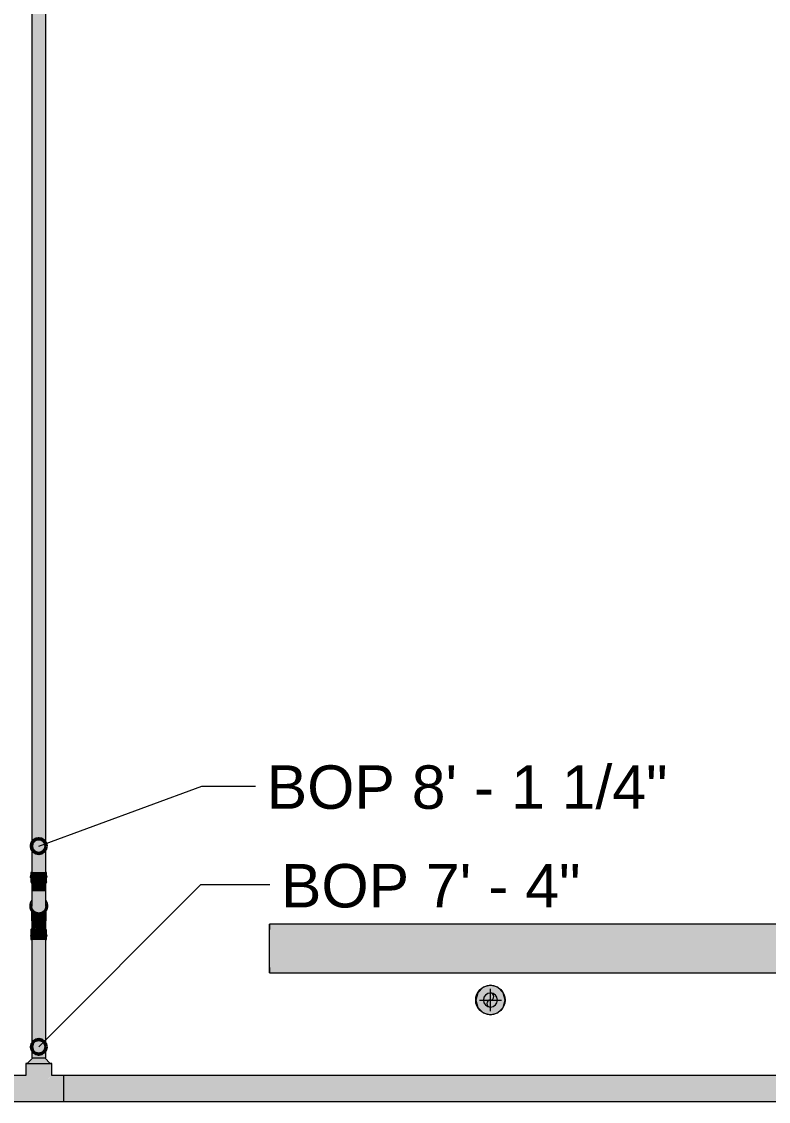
# Model space of a CAD drawing. Header units: inches. Extents: x -3385 to 41, y 7 to 1342.
# Drawn here: x -907.7 to -806.3, y 46 to 192.6 of the extents above; entities that cross this region are included whole.
import ezdxf

# ---------------------------------------------------------------- set-up
doc = ezdxf.new("R2010")
doc.units = ezdxf.units.IN
doc.header["$MEASUREMENT"] = 0
for name, color, linetype, lineweight in [('A-ANNO-NOTE', 131, 'Continuous', 9), ('G-ANNO-DIMS', 111, 'Continuous', 9), ('P-PIPE', 3, 'Continuous', 9), ('P-PIPE-CNTR', 3, 'Continuous', 9)]:
    doc.layers.add(name, color=color, linetype=linetype, lineweight=lineweight)
doc.styles.add('Arial', font='arial.ttf', dxfattribs={"height": 5.901198})

# ---------------------------------------------------------------- blocks, each defined once
blk = doc.blocks.new('Victaulic-VicPress316-Elbow 90-45deg Style P568_P571 - Standard-V40-LOWER PARKING')
at = {"layer": 'P-PIPE'}
for points in [[(-905.34, 76.34), (-905.34, 76.67), (-906.38, 76.66), (-906.5, 76.62), (-906.56, 76.51), (-906.5, 76.45), (-906.34, 76.34), (-905.58, 76.34)], [(-905.34, 76.67), (-905.34, 77.05), (-906.34, 77.05), (-906.34, 76.67), (-905.65, 76.67)], [(-905.34, 75.78), (-905.35, 76.34), (-906.34, 76.34), (-906.34, 75.79), (-905.57, 75.78)], [(-905.34, 76.67), (-904.33, 76.67), (-904.33, 77.05), (-905.34, 77.05), (-905.34, 76.67)], [(-905.34, 75.78), (-904.33, 75.79), (-904.33, 76.34), (-905.34, 76.34), (-905.34, 75.78)], [(-905.34, 75.57), (-905.34, 75.78), (-906.34, 75.79), (-906.37, 75.67), (-906.32, 75.61), (-906.23, 75.57), (-906.15, 75.6), (-905.87, 75.57), (-905.8, 75.58), (-905.55, 75.58), (-905.34, 75.57)], [(-905.34, 74.51), (-905.34, 75.57), (-905.66, 75.59), (-905.96, 75.58), (-906.07, 75.59), (-906.17, 75.6), (-906.24, 75.57), (-906.29, 75.59), (-906.27, 74.51), (-905.5, 74.51)], [(-905.34, 75.57), (-905.32, 75.57), (-905.06, 75.6), (-904.73, 75.58), (-904.61, 75.59), (-904.49, 75.6), (-904.43, 75.57), (-904.33, 75.63), (-904.31, 75.67), (-904.33, 75.79), (-905.34, 75.78), (-905.34, 75.61)], [(-905.34, 74.51), (-904.39, 74.52), (-904.39, 75.59), (-904.44, 75.57), (-904.52, 75.6), (-904.61, 75.59), (-904.68, 75.59), (-904.8, 75.57), (-904.9, 75.58), (-905.13, 75.6), (-905.34, 75.57), (-905.34, 74.76)], [(-905.34, 71.56), (-905.34, 74.51), (-906.29, 74.51), (-906.27, 72.34), (-906.21, 72.15), (-906.16, 72.03), (-906.06, 71.9), (-905.9, 71.75), (-905.79, 71.67), (-905.66, 71.62), (-905.5, 71.57)], [(-905.34, 71.29), (-905.34, 71.46), (-905.62, 71.51), (-905.74, 71.55), (-905.98, 71.68), (-906.24, 72.01), (-906.29, 72.08), (-906.34, 72.19), (-906.36, 72.31), (-906.36, 72.66), (-906.32, 72.89), (-906.29, 72.95), (-906.29, 73.27), (-906.4, 73.11), (-906.51, 72.84), (-906.56, 72.52), (-906.49, 72.15), (-906.38, 71.88), (-906.18, 71.65), (-905.81, 71.39), (-905.58, 71.32)], [(-905.34, 71.45), (-905.35, 71.56), (-905.56, 71.59), (-905.74, 71.65), (-905.83, 71.7), (-905.99, 71.82), (-906.07, 71.9), (-906.19, 72.1), (-906.25, 72.26), (-906.27, 72.34), (-906.29, 72.66), (-906.29, 72.95), (-906.34, 72.84), (-906.34, 72.75), (-906.37, 72.58), (-906.34, 72.19), (-906.23, 71.99), (-905.95, 71.65), (-905.7, 71.53), (-905.52, 71.48)], [(-905.34, 71.29), (-905.1, 71.32), (-904.87, 71.39), (-904.45, 71.69), (-904.27, 71.92), (-904.17, 72.19), (-904.11, 72.52), (-904.17, 72.84), (-904.29, 73.15), (-904.39, 73.25), (-904.39, 72.94), (-904.33, 72.84), (-904.31, 72.72), (-904.32, 72.36), (-904.36, 72.14), (-904.46, 71.97), (-904.71, 71.66), (-904.94, 71.55), (-905.16, 71.48), (-905.34, 71.45), (-905.34, 71.32)], [(-905.34, 71.45), (-905.06, 71.51), (-904.82, 71.6), (-904.71, 71.66), (-904.44, 71.99), (-904.4, 72.05), (-904.33, 72.19), (-904.33, 72.28), (-904.31, 72.44), (-904.33, 72.84), (-904.39, 72.92), (-904.4, 72.34), (-904.47, 72.14), (-904.55, 71.98), (-904.66, 71.84), (-904.78, 71.74), (-904.94, 71.65), (-905.06, 71.6), (-905.17, 71.57), (-905.34, 71.56), (-905.34, 71.48)]]:
    blk.add_hatch(color=256, dxfattribs=at).paths.add_polyline_path(points, flags=0)
h = blk.add_hatch(color=256, dxfattribs=at)
h.paths.add_polyline_path([(-905.34, 76.34), (-904.33, 76.34), (-904.11, 76.51), (-904.16, 76.61), (-904.33, 76.67), (-905.34, 76.67), (-905.34, 76.42)], flags=0)
h.paths.add_polyline_path([(-904.16, 76.61), (-904.17, 76.62), (-904.2, 76.62), (-904.17, 76.61)], flags=0)
h = blk.add_hatch(color=256, dxfattribs=at)
h.paths.add_polyline_path([(-905.17, 74.51), (-905.34, 74.51), (-905.34, 73.94)], flags=0)
h.paths.add_polyline_path([(-905.34, 71.56), (-905.17, 71.57), (-905.01, 71.62), (-904.84, 71.7), (-904.73, 71.78), (-904.61, 71.9), (-904.48, 72.1), (-904.42, 72.26), (-904.4, 72.34), (-904.39, 72.66), (-904.4, 74.51), (-905.17, 74.51), (-905.17, 74.51), (-905.34, 73.94), (-905.34, 71.57)], flags=0)
for p, q in [((-906.4, 77.05), (-906.4, 76.67)), ((-906.4, 76.35), (-906.4, 75.79)), ((-904.28, 76.67), (-904.28, 77.05)), ((-904.28, 75.79), (-904.28, 76.35)), ((-906.4, 75.79), (-906.29, 75.57)), ((-906.29, 75.61), (-906.29, 74.52)), ((-904.28, 75.79), (-904.39, 75.57)), ((-904.39, 74.52), (-904.39, 75.62)), ((-906.4, 72.52), (-906.4, 72.52)), ((-906.4, 72.52), (-906.4, 72.51)), ((-906.29, 72.51), (-906.29, 72.51)), ((-904.39, 72.51), (-904.39, 72.51)), ((-904.28, 72.52), (-904.28, 72.52)), ((-904.28, 72.51), (-904.28, 72.52))]:
    blk.add_line(p, q, dxfattribs=at)
at = {"layer": 'P-PIPE', "flags": 128}
for points in [[(-905.34, 76.34), (-905.38, 76.34), (-905.42, 76.34), (-905.46, 76.34), (-905.51, 76.34), (-905.55, 76.34), (-905.59, 76.34), (-905.63, 76.34), (-905.67, 76.34), (-905.71, 76.34), (-905.75, 76.34), (-905.79, 76.34), (-905.83, 76.34), (-905.86, 76.34), (-905.9, 76.34), (-905.94, 76.34), (-905.97, 76.34), (-906, 76.34), (-906.04, 76.34), (-906.07, 76.34), (-906.1, 76.34), (-906.13, 76.34), (-906.15, 76.34), (-906.18, 76.34), (-906.21, 76.34), (-906.23, 76.34), (-906.25, 76.34), (-906.27, 76.34), (-906.29, 76.34), (-906.31, 76.34), (-906.33, 76.34), (-906.34, 76.34), (-906.35, 76.34), (-906.37, 76.34), (-906.38, 76.34), (-906.38, 76.34), (-906.39, 76.34), (-906.4, 76.35), (-906.41, 76.35), (-906.45, 76.36), (-906.42, 76.67), (-906.4, 76.67), (-906.4, 76.67), (-906.39, 76.68), (-906.38, 76.68), (-906.37, 76.68), (-906.36, 76.68), (-906.35, 76.68)], [(-905.34, 76.34), (-905.29, 76.34), (-905.25, 76.34), (-905.21, 76.34), (-905.17, 76.34), (-905.13, 76.34), (-905.08, 76.34), (-905.04, 76.34), (-905, 76.34), (-904.96, 76.34), (-904.92, 76.34), (-904.89, 76.34), (-904.85, 76.34), (-904.81, 76.34), (-904.77, 76.34), (-904.74, 76.34), (-904.7, 76.34), (-904.67, 76.34), (-904.64, 76.34), (-904.61, 76.34), (-904.58, 76.34), (-904.55, 76.34), (-904.52, 76.34), (-904.49, 76.34), (-904.47, 76.34), (-904.44, 76.34), (-904.42, 76.34), (-904.4, 76.34), (-904.38, 76.34), (-904.36, 76.34), (-904.35, 76.34), (-904.33, 76.34), (-904.32, 76.34), (-904.31, 76.34), (-904.3, 76.34), (-904.29, 76.34), (-904.28, 76.34), (-904.27, 76.35), (-904.27, 76.35), (-904.22, 76.36), (-904.25, 76.67), (-904.27, 76.67), (-904.28, 76.67), (-904.28, 76.68), (-904.29, 76.68), (-904.3, 76.68), (-904.31, 76.68), (-904.33, 76.68)], [(-906.29, 74.52), (-906.29, 74.43), (-906.29, 74.35), (-906.29, 74.27), (-906.29, 74.19), (-906.29, 74.12), (-906.29, 74.04), (-906.29, 73.96), (-906.29, 73.88), (-906.29, 73.81), (-906.29, 73.73), (-906.29, 73.66), (-906.29, 73.59), (-906.29, 73.52), (-906.29, 73.45), (-906.29, 73.38), (-906.29, 73.31), (-906.29, 73.25), (-906.29, 73.19), (-906.29, 73.13), (-906.29, 73.07), (-906.29, 73.02), (-906.29, 72.97), (-906.29, 72.92), (-906.29, 72.87), (-906.29, 72.82), (-906.29, 72.78), (-906.29, 72.74), (-906.29, 72.71), (-906.29, 72.67), (-906.29, 72.64), (-906.29, 72.61), (-906.29, 72.59), (-906.29, 72.57), (-906.29, 72.55), (-906.29, 72.54), (-906.29, 72.52), (-906.29, 72.52), (-906.29, 72.51), (-906.29, 72.51), (-906.29, 72.51)], [(-904.39, 72.51), (-904.39, 72.51), (-904.39, 72.51), (-904.39, 72.52), (-904.39, 72.53), (-904.39, 72.55), (-904.39, 72.57), (-904.39, 72.59), (-904.39, 72.61), (-904.39, 72.64), (-904.39, 72.67), (-904.39, 72.7), (-904.39, 72.74), (-904.39, 72.77), (-904.39, 72.82), (-904.39, 72.86), (-904.39, 72.91), (-904.39, 72.96), (-904.39, 73.01), (-904.39, 73.06), (-904.39, 73.12), (-904.39, 73.18), (-904.39, 73.24), (-904.39, 73.3), (-904.39, 73.37), (-904.39, 73.43), (-904.39, 73.5), (-904.39, 73.57), (-904.39, 73.65), (-904.39, 73.72), (-904.39, 73.79), (-904.39, 73.87), (-904.39, 73.95), (-904.39, 74.02), (-904.39, 74.1), (-904.39, 74.18), (-904.39, 74.26), (-904.39, 74.34), (-904.39, 74.42), (-904.39, 74.5), (-904.39, 74.52)], [(-906.29, 73.29), (-906.31, 73.26), (-906.34, 73.22), (-906.37, 73.18), (-906.39, 73.14), (-906.42, 73.09), (-906.44, 73.05), (-906.46, 73.01), (-906.48, 72.96), (-906.49, 72.91), (-906.51, 72.87), (-906.52, 72.82), (-906.53, 72.77), (-906.54, 72.72), (-906.55, 72.68), (-906.56, 72.63), (-906.56, 72.58), (-906.56, 72.53), (-906.56, 72.48), (-906.56, 72.43), (-906.55, 72.38), (-906.55, 72.33), (-906.54, 72.29), (-906.53, 72.24), (-906.52, 72.19), (-906.5, 72.14), (-906.49, 72.1), (-906.47, 72.05), (-906.45, 72.01), (-906.43, 71.96), (-906.4, 71.92), (-906.38, 71.88), (-906.35, 71.84), (-906.33, 71.8), (-906.3, 71.76), (-906.27, 71.72), (-906.23, 71.68), (-906.2, 71.65), (-906.16, 71.61), (-906.13, 71.58), (-906.09, 71.55), (-906.05, 71.52), (-906.01, 71.49), (-905.97, 71.47), (-905.92, 71.44), (-905.88, 71.42), (-905.84, 71.4), (-905.79, 71.38), (-905.75, 71.36), (-905.7, 71.35), (-905.65, 71.33), (-905.61, 71.32), (-905.56, 71.31), (-905.51, 71.31), (-905.46, 71.3), (-905.41, 71.3), (-905.36, 71.29), (-905.34, 71.29)], [(-906.4, 72.51), (-906.39, 72.47), (-906.39, 72.43), (-906.39, 72.39), (-906.38, 72.34), (-906.37, 72.3), (-906.37, 72.26), (-906.35, 72.22), (-906.34, 72.18), (-906.33, 72.14), (-906.31, 72.1), (-906.29, 72.06), (-906.28, 72.02), (-906.26, 71.99), (-906.23, 71.95), (-906.21, 71.92), (-906.19, 71.88), (-906.16, 71.85), (-906.13, 71.82), (-906.1, 71.78), (-906.07, 71.75), (-906.04, 71.73), (-906.01, 71.7), (-905.98, 71.67), (-905.94, 71.65), (-905.91, 71.62), (-905.87, 71.6), (-905.84, 71.58), (-905.8, 71.56), (-905.76, 71.54), (-905.72, 71.53), (-905.68, 71.51), (-905.64, 71.5), (-905.6, 71.49), (-905.56, 71.48), (-905.52, 71.47), (-905.47, 71.46), (-905.43, 71.46), (-905.39, 71.46), (-905.35, 71.45), (-905.34, 71.45)], [(-905.34, 71.56), (-905.37, 71.56), (-905.41, 71.56), (-905.45, 71.57), (-905.49, 71.57), (-905.53, 71.58), (-905.56, 71.59), (-905.6, 71.6), (-905.64, 71.61), (-905.67, 71.62), (-905.71, 71.63), (-905.74, 71.65), (-905.78, 71.67), (-905.81, 71.68), (-905.84, 71.7), (-905.87, 71.72), (-905.9, 71.75), (-905.93, 71.77), (-905.96, 71.79), (-905.99, 71.82), (-906.02, 71.85), (-906.04, 71.87), (-906.07, 71.9), (-906.09, 71.93), (-906.11, 71.96), (-906.14, 72), (-906.16, 72.03), (-906.17, 72.06), (-906.19, 72.09), (-906.21, 72.13), (-906.22, 72.16), (-906.24, 72.2), (-906.25, 72.24), (-906.26, 72.27), (-906.27, 72.31), (-906.27, 72.35), (-906.28, 72.38), (-906.28, 72.42), (-906.29, 72.46), (-906.29, 72.5), (-906.29, 72.51)], [(-905.34, 71.29), (-905.29, 71.29), (-905.24, 71.3), (-905.19, 71.3), (-905.14, 71.31), (-905.09, 71.32), (-905.05, 71.33), (-905, 71.34), (-904.95, 71.36), (-904.91, 71.37), (-904.86, 71.39), (-904.82, 71.41), (-904.77, 71.43), (-904.73, 71.45), (-904.69, 71.48), (-904.65, 71.51), (-904.61, 71.54), (-904.57, 71.57), (-904.53, 71.6), (-904.49, 71.63), (-904.46, 71.66), (-904.43, 71.7), (-904.39, 71.74), (-904.36, 71.78), (-904.33, 71.81), (-904.31, 71.86), (-904.28, 71.9), (-904.26, 71.94), (-904.24, 71.98), (-904.21, 72.03), (-904.2, 72.07), (-904.18, 72.12), (-904.16, 72.17), (-904.15, 72.21), (-904.14, 72.26), (-904.13, 72.31), (-904.12, 72.36), (-904.12, 72.41), (-904.11, 72.45), (-904.11, 72.5), (-904.11, 72.55), (-904.12, 72.6), (-904.12, 72.65), (-904.13, 72.7), (-904.13, 72.75), (-904.15, 72.79), (-904.16, 72.84), (-904.17, 72.89), (-904.19, 72.94), (-904.2, 72.98), (-904.22, 73.03), (-904.25, 73.07), (-904.27, 73.11), (-904.29, 73.16), (-904.32, 73.2), (-904.35, 73.24), (-904.38, 73.28)], [(-905.34, 71.45), (-905.29, 71.46), (-905.25, 71.46), (-905.21, 71.46), (-905.17, 71.47), (-905.13, 71.48), (-905.08, 71.49), (-905.04, 71.5), (-905, 71.51), (-904.96, 71.52), (-904.92, 71.54), (-904.89, 71.56), (-904.85, 71.57), (-904.81, 71.59), (-904.77, 71.62), (-904.74, 71.64), (-904.7, 71.66), (-904.67, 71.69), (-904.64, 71.72), (-904.61, 71.75), (-904.58, 71.78), (-904.55, 71.81), (-904.52, 71.84), (-904.49, 71.87), (-904.47, 71.91), (-904.45, 71.94), (-904.42, 71.98), (-904.4, 72.01), (-904.38, 72.05), (-904.37, 72.09), (-904.35, 72.13), (-904.34, 72.17), (-904.32, 72.21), (-904.31, 72.25), (-904.3, 72.29), (-904.29, 72.33), (-904.29, 72.38), (-904.28, 72.42), (-904.28, 72.46), (-904.28, 72.5), (-904.28, 72.51)], [(-904.39, 72.51), (-904.39, 72.47), (-904.39, 72.43), (-904.39, 72.39), (-904.4, 72.36), (-904.41, 72.32), (-904.41, 72.28), (-904.42, 72.25), (-904.43, 72.21), (-904.45, 72.17), (-904.46, 72.14), (-904.48, 72.1), (-904.49, 72.07), (-904.51, 72.04), (-904.53, 72), (-904.55, 71.97), (-904.57, 71.94), (-904.6, 71.91), (-904.62, 71.88), (-904.65, 71.85), (-904.67, 71.83), (-904.7, 71.8), (-904.73, 71.78), (-904.76, 71.75), (-904.79, 71.73), (-904.82, 71.71), (-904.86, 71.69), (-904.89, 71.67), (-904.92, 71.65), (-904.96, 71.64), (-904.99, 71.62), (-905.03, 71.61), (-905.06, 71.6), (-905.1, 71.59), (-905.14, 71.58), (-905.18, 71.57), (-905.21, 71.57), (-905.25, 71.56), (-905.29, 71.56), (-905.33, 71.56), (-905.34, 71.56)]]:
    blk.add_lwpolyline(points, dxfattribs=at)
at = {"layer": 'P-PIPE'}
for centre, major_axis, ratio, start_param, end_param in [((-905.34, 77.05), (1.06, 0), 0.004167, 2.733486, 4.712389), ((-905.34, 76.67), (1.06, 0), 0.004167, 2.827433, 4.712389), ((-905.34, 76.35), (1.06, 0), 0.004167, 2.85017, 4.712389), ((-905.34, 77.05), (1.06, 0), 0.004167, 4.712389, 6.691292), ((-905.34, 76.67), (1.06, 0), 0.004167, 4.712389, 6.597345), ((-905.34, 76.35), (1.06, 0), 0.004167, 4.712389, 6.574608), ((-905.34, 75.57), (0.95, 0), 0.004167, 4.057221, 4.106915), ((-905.34, 75.57), (0.95, 0), 0.004167, 5.317863, 5.367557), ((-905.34, 72.52), (1.06, 0), 0.999991, 2.827433, 3.455752), ((-905.34, 72.52), (1.06, 0), 0.999991, 5.969026, 6.597345)]:
    blk.add_ellipse(centre, major_axis=major_axis, ratio=ratio, start_param=start_param, end_param=end_param, dxfattribs=at)
blk = doc.blocks.new('Victaulic-VicPress316-Elbow 90-45deg Style P568_P571 - Standard-1268901-LOWER PARKING')
at = {"layer": 'P-PIPE'}
for points in [[(-905.34, 71.29), (-905.34, 71.29), (-905.65, 71.34), (-905.81, 71.39), (-906.22, 71.69), (-906.4, 71.92), (-906.51, 72.2), (-906.5, 72.17), (-906.38, 71.88), (-906.19, 71.65), (-905.81, 71.38), (-905.58, 71.31), (-905.34, 71.29)], [(-905.34, 71.29), (-905.07, 71.32), (-904.83, 71.4), (-904.44, 71.69), (-904.27, 71.92), (-904.16, 72.19), (-904.17, 72.17), (-904.3, 71.88), (-904.49, 71.65), (-904.88, 71.38), (-905.12, 71.31), (-905.34, 71.29)], [(-905.59, 69.4), (-905.54, 69.4), (-905.34, 69.43), (-905.34, 70.49), (-906.29, 70.48), (-906.28, 69.41), (-906.23, 69.43), (-906.15, 69.4), (-906.07, 69.41), (-905.99, 69.41), (-905.87, 69.43), (-905.77, 69.41), (-905.59, 69.4)], [(-906.34, 69.21), (-905.34, 69.21), (-905.34, 69.43), (-905.62, 69.4), (-905.95, 69.42), (-906.07, 69.41), (-906.18, 69.4), (-906.24, 69.43), (-906.34, 69.37), (-906.37, 69.33), (-906.36, 69.3)], [(-906.34, 68.65), (-905.34, 68.66), (-905.34, 69.21), (-906.34, 69.21), (-906.34, 68.66)], [(-904.33, 68.66), (-904.33, 69.21), (-905.34, 69.21), (-905.33, 68.66), (-904.45, 68.66)], [(-906.51, 68.39), (-906.34, 68.33), (-905.34, 68.33), (-905.34, 68.66), (-906.34, 68.65), (-906.56, 68.49)], [(-906.34, 67.95), (-905.34, 67.95), (-905.34, 68.33), (-906.34, 68.33)], [(-904.33, 68.33), (-904.29, 68.34), (-904.17, 68.38), (-904.11, 68.49), (-904.17, 68.55), (-904.33, 68.66), (-905.34, 68.66), (-905.34, 68.33), (-904.46, 68.33)]]:
    blk.add_hatch(color=256, dxfattribs=at).paths.add_polyline_path(points, flags=0)
h = blk.add_hatch(color=256, dxfattribs=at)
h.paths.add_polyline_path([(-906.29, 70.48), (-905.66, 70.49), (-905.34, 70.49), (-905.34, 71.29), (-905.65, 71.33), (-905.84, 71.4), (-906.23, 71.69), (-906.29, 71.74), (-906.29, 70.48)], flags=0)
h.paths.add_polyline_path([(-905.34, 71.02), (-905.34, 71.02), (-905.54, 71.13)], flags=0)
h = blk.add_hatch(color=256, dxfattribs=at)
h.paths.add_polyline_path([(-904.39, 70.49), (-904.4, 71.74), (-904.49, 71.65), (-904.87, 71.38), (-905.1, 71.31), (-905.34, 71.28), (-905.34, 70.49), (-904.4, 70.49)], flags=0)
h.paths.add_polyline_path([(-904.4, 70.49), (-904.4, 70.49), (-904.41, 70.82)], flags=0)
h = blk.add_hatch(color=256, dxfattribs=at)
h.paths.add_polyline_path([(-905.01, 70.49), (-905.01, 70.49), (-904.98, 70.24)], flags=0)
h.paths.add_polyline_path([(-905.17, 70.49), (-905.17, 70.49), (-905.11, 69.64)], flags=0)
h.paths.add_polyline_path([(-904.51, 69.4), (-904.49, 69.41), (-904.43, 69.43), (-904.39, 69.41), (-904.4, 70.49), (-905.17, 70.49), (-905.17, 70.49), (-905.34, 70.49), (-905.34, 69.43), (-905.02, 69.4), (-904.71, 69.42), (-904.6, 69.41), (-904.52, 69.4)], flags=0)
h = blk.add_hatch(color=256, dxfattribs=at)
h.paths.add_polyline_path([(-904.33, 69.21), (-904.31, 69.33), (-904.35, 69.39), (-904.44, 69.43), (-904.52, 69.4), (-904.8, 69.43), (-904.87, 69.41), (-905.12, 69.41), (-905.34, 69.43), (-905.34, 69.21), (-904.33, 69.21)], flags=0)
h.paths.add_polyline_path([(-905.34, 69.38), (-905.34, 69.38), (-905.12, 69.38)], flags=0)
h = blk.add_hatch(color=256, dxfattribs=at)
h.paths.add_polyline_path([(-904.33, 67.95), (-904.33, 68.33), (-904.71, 68.33), (-904.71, 67.95), (-904.33, 67.95)], flags=0)
h.paths.add_polyline_path([(-904.71, 67.95), (-904.71, 68.33), (-905.34, 68.33), (-905.34, 67.95), (-904.87, 67.95)], flags=0)
for p, q in [((-906.4, 72.51), (-906.4, 72.51)), ((-906.4, 72.51), (-906.4, 72.51)), ((-906.29, 72.51), (-906.29, 72.5)), ((-904.39, 72.5), (-904.39, 72.51)), ((-904.39, 72.5), (-904.39, 72.5)), ((-904.28, 72.51), (-904.28, 72.51)), ((-904.28, 72.51), (-904.28, 72.51)), ((-906.29, 70.48), (-906.29, 69.38)), ((-904.39, 69.39), (-904.39, 70.49)), ((-906.39, 69.21), (-906.29, 69.43)), ((-906.39, 69.21), (-906.39, 68.65)), ((-904.28, 69.21), (-904.39, 69.43)), ((-904.28, 68.65), (-904.28, 69.21)), ((-906.39, 68.32), (-906.39, 67.95)), ((-904.28, 67.95), (-904.28, 68.33))]:
    blk.add_line(p, q, dxfattribs=at)
at = {"layer": 'P-PIPE', "flags": 128}
for points in [[(-906.39, 73.13), (-906.42, 73.09), (-906.44, 73.04), (-906.46, 73), (-906.48, 72.95), (-906.49, 72.91), (-906.51, 72.86), (-906.52, 72.81), (-906.53, 72.76), (-906.54, 72.72), (-906.55, 72.67), (-906.56, 72.62), (-906.56, 72.57), (-906.56, 72.52), (-906.56, 72.47), (-906.56, 72.42), (-906.55, 72.38), (-906.55, 72.33), (-906.54, 72.28), (-906.53, 72.23), (-906.52, 72.18), (-906.5, 72.14), (-906.49, 72.09), (-906.47, 72.04), (-906.45, 72), (-906.43, 71.96), (-906.4, 71.91), (-906.38, 71.87), (-906.35, 71.83), (-906.33, 71.79), (-906.3, 71.75), (-906.26, 71.71), (-906.23, 71.68), (-906.2, 71.64), (-906.16, 71.61), (-906.13, 71.57), (-906.09, 71.54), (-906.05, 71.51), (-906.01, 71.49), (-905.97, 71.46), (-905.92, 71.44), (-905.88, 71.41), (-905.84, 71.39), (-905.79, 71.37), (-905.75, 71.36), (-905.7, 71.34), (-905.65, 71.33), (-905.61, 71.32), (-905.56, 71.31), (-905.51, 71.3), (-905.46, 71.29), (-905.41, 71.29), (-905.36, 71.29), (-905.34, 71.29)], [(-906.29, 73.28), (-906.31, 73.25), (-906.34, 73.21), (-906.36, 73.18)], [(-906.29, 72.5), (-906.29, 72.5), (-906.29, 72.5)], [(-905.34, 71.29), (-905.29, 71.29), (-905.24, 71.29), (-905.19, 71.29), (-905.14, 71.3), (-905.09, 71.31), (-905.05, 71.32), (-905, 71.33), (-904.95, 71.35), (-904.91, 71.36), (-904.86, 71.38), (-904.82, 71.4), (-904.77, 71.42), (-904.73, 71.45), (-904.69, 71.47), (-904.65, 71.5), (-904.61, 71.53), (-904.57, 71.56), (-904.53, 71.59), (-904.49, 71.62), (-904.46, 71.66), (-904.43, 71.69), (-904.39, 71.73), (-904.36, 71.77), (-904.33, 71.81), (-904.31, 71.85), (-904.28, 71.89), (-904.26, 71.93), (-904.24, 71.98), (-904.21, 72.02), (-904.2, 72.07), (-904.18, 72.11), (-904.16, 72.16), (-904.15, 72.21), (-904.14, 72.25), (-904.13, 72.3), (-904.12, 72.35), (-904.12, 72.4), (-904.11, 72.45), (-904.11, 72.5), (-904.11, 72.55), (-904.12, 72.59), (-904.12, 72.64), (-904.13, 72.69), (-904.14, 72.74), (-904.15, 72.79), (-904.16, 72.83), (-904.17, 72.88), (-904.19, 72.93), (-904.2, 72.97), (-904.22, 73.02), (-904.25, 73.06), (-904.27, 73.11), (-904.28, 73.12)], [(-904.32, 73.19), (-904.35, 73.23), (-904.38, 73.27)], [(-906.29, 70.48), (-906.29, 70.57), (-906.29, 70.65), (-906.29, 70.73), (-906.29, 70.81), (-906.29, 70.89), (-906.29, 70.96), (-906.29, 71.04), (-906.29, 71.12), (-906.29, 71.19), (-906.29, 71.27), (-906.29, 71.34), (-906.29, 71.42), (-906.29, 71.49), (-906.29, 71.56), (-906.29, 71.62), (-906.29, 71.69), (-906.29, 71.75)], [(-904.39, 71.76), (-904.39, 71.71), (-904.39, 71.64), (-904.39, 71.57), (-904.39, 71.51), (-904.39, 71.44), (-904.39, 71.36), (-904.39, 71.29), (-904.39, 71.22), (-904.39, 71.14), (-904.39, 71.06), (-904.39, 70.99), (-904.39, 70.91), (-904.39, 70.83), (-904.39, 70.75), (-904.39, 70.67), (-904.39, 70.59), (-904.39, 70.51), (-904.39, 70.49)], [(-905.34, 68.66), (-905.38, 68.66), (-905.42, 68.66), (-905.46, 68.66), (-905.5, 68.66), (-905.55, 68.66), (-905.59, 68.66), (-905.63, 68.66), (-905.67, 68.66), (-905.71, 68.66), (-905.75, 68.66), (-905.79, 68.66), (-905.82, 68.66), (-905.86, 68.66), (-905.9, 68.66), (-905.93, 68.66), (-905.97, 68.66), (-906, 68.66), (-906.03, 68.66), (-906.07, 68.66), (-906.1, 68.66), (-906.12, 68.66), (-906.15, 68.66), (-906.18, 68.66), (-906.2, 68.66), (-906.23, 68.66), (-906.25, 68.66), (-906.27, 68.66), (-906.29, 68.66), (-906.31, 68.66), (-906.32, 68.65), (-906.34, 68.65), (-906.35, 68.65), (-906.36, 68.65), (-906.37, 68.65), (-906.38, 68.65), (-906.39, 68.65), (-906.39, 68.65), (-906.4, 68.65), (-906.43, 68.65), (-906.41, 68.33), (-906.4, 68.32), (-906.39, 68.32), (-906.39, 68.32), (-906.38, 68.32), (-906.37, 68.32), (-906.36, 68.32), (-906.35, 68.32)], [(-904.33, 68.32), (-904.32, 68.32), (-904.31, 68.32), (-904.3, 68.32), (-904.29, 68.32), (-904.28, 68.33), (-904.28, 68.33), (-904.27, 68.33), (-904.24, 68.33), (-904.26, 68.65), (-904.27, 68.65), (-904.28, 68.65), (-904.29, 68.65), (-904.29, 68.66), (-904.3, 68.66), (-904.31, 68.66), (-904.33, 68.66), (-904.34, 68.66), (-904.36, 68.66), (-904.37, 68.66), (-904.39, 68.66), (-904.41, 68.66), (-904.43, 68.66), (-904.45, 68.66), (-904.48, 68.66), (-904.5, 68.66), (-904.53, 68.66), (-904.56, 68.66), (-904.59, 68.66), (-904.62, 68.66), (-904.65, 68.66), (-904.68, 68.66), (-904.72, 68.66), (-904.75, 68.66), (-904.79, 68.66), (-904.83, 68.66), (-904.86, 68.66), (-904.9, 68.66), (-904.94, 68.66), (-904.98, 68.66), (-905.02, 68.66), (-905.06, 68.66), (-905.1, 68.66), (-905.14, 68.66), (-905.19, 68.66), (-905.23, 68.66), (-905.27, 68.66), (-905.31, 68.66), (-905.34, 68.66)]]:
    blk.add_lwpolyline(points, dxfattribs=at)
at = {"layer": 'P-PIPE'}
for centre, major_axis, start_param, end_param in [((-905.34, 69.43), (0.95, 0), 2.17627, 2.225964), ((-905.34, 69.43), (0.95, 0), 0.915628, 0.965322), ((-905.34, 68.65), (1.06, 0), 1.570796, 3.455751), ((-905.34, 68.33), (1.06, 0), 1.570796, 3.455751), ((-905.34, 67.95), (1.06, 0), 1.570796, 3.549123), ((-905.34, 68.65), (1.06, 0), 5.969026, 7.853981), ((-905.34, 68.33), (1.06, 0), 5.969026, 7.853981), ((-905.34, 67.95), (1.06, 0), 5.871495, 7.853981)]:
    blk.add_ellipse(centre, major_axis=major_axis, ratio=0.002276, start_param=start_param, end_param=end_param, dxfattribs=at)

msp = doc.modelspace()

# ---------------------------------------------------------------- hatches: boundary and pattern name
at = {"layer": 'A-ANNO-NOTE'}
h = msp.add_hatch(color=256, dxfattribs=at)
edge = h.paths.add_edge_path(flags=0)
edge.add_arc((-844, 59.743), 2, 0, 360)
msp.add_hatch(color=256, dxfattribs=at).paths.add_polyline_path([(-844, 57.743), (-843, 58.011), (-842.268, 58.743), (-842, 59.743), (-842.268, 60.743), (-843, 61.475), (-844, 61.743), (-845, 61.475), (-845.732, 60.743), (-846, 59.743), (-845.732, 58.743), (-845, 58.011)], flags=0)
at = {"layer": 'P-PIPE'}
for points in [[(-905.337, 77.046), (-905.337, 201.505), (-906.287, 201.507), (-906.286, 77.048), (-905.502, 77.046)], [(-905.337, 77.046), (-904.387, 77.049), (-904.387, 201.509), (-904.865, 201.505), (-905.337, 201.505), (-905.337, 77.046)], [(-874.012, 66.735), (-598.982, 66.742), (-598.988, 70.048), (-874.019, 70.048), (-874.014, 69.078), (-874.013, 67.593)], [(-905.332, 51.891), (-905.336, 67.952), (-906.286, 67.951), (-906.282, 51.896), (-905.807, 51.892), (-905.578, 51.892)], [(-905.332, 51.891), (-904.382, 51.897), (-904.388, 67.951), (-905.336, 67.95), (-905.333, 54.141)], [(-776.742, 63.423), (-598.988, 63.424), (-598.984, 64.393), (-598.982, 66.735), (-874.012, 66.735), (-874.019, 63.423), (-811.692, 63.423)], [(-874.019, 63.423), (-874.013, 65.079), (-874.023, 63.867)], [(-844, 58.793), (-843.754, 58.825), (-843.525, 58.92), (-843.328, 59.071), (-843.177, 59.268), (-843.082, 59.497), (-843.05, 59.743), (-843.082, 59.989), (-843.177, 60.218), (-843.328, 60.415), (-843.525, 60.566), (-843.754, 60.66), (-844, 60.693), (-844.246, 60.66), (-844.475, 60.566), (-844.672, 60.415), (-844.823, 60.218), (-844.918, 59.989), (-844.95, 59.743), (-844.918, 59.497), (-844.823, 59.268), (-844.672, 59.071), (-844.475, 58.92), (-844.246, 58.825)], [(-905.327, 47.72), (-903.581, 49.479), (-903.582, 51.115), (-904.092, 51.109), (-906.896, 51.111), (-907.082, 51.115), (-907.081, 49.479), (-906.193, 48.586), (-905.622, 48.015)], [(-904.875, 51.107), (-906.787, 51.113), (-905.719, 51.107), (-905.033, 51.107)], [(-908.716, 45.979), (-901.945, 45.98), (-901.942, 46.847), (-901.945, 49.479), (-903.582, 49.479), (-903.961, 49.092), (-905.328, 47.721), (-907.082, 49.479), (-908.717, 49.479), (-908.714, 48.389), (-908.717, 45.979)], [(-811.692, 47.729), (-735.379, 47.729), (-735.382, 49.479), (-901.945, 49.479), (-901.942, 48.305), (-901.942, 47.729), (-829.167, 47.729)], [(-811.692, 45.979), (-735.382, 45.979), (-735.379, 46.854), (-735.379, 47.729), (-901.942, 47.729), (-901.945, 45.979), (-829.167, 45.979)]]:
    msp.add_hatch(color=256, dxfattribs=at).paths.add_polyline_path(points, flags=0)
h = msp.add_hatch(color=256, dxfattribs=at)
h.paths.add_polyline_path([(-906.683, 51.111), (-906.683, 51.111), (-906.576, 51.306)], flags=0)
h.paths.add_polyline_path([(-905.329, 51.107), (-903.769, 51.115), (-904.52, 51.894), (-906.155, 51.885), (-906.894, 51.115), (-905.781, 51.108), (-905.33, 51.107)], flags=0)

# ---------------------------------------------------------------- linework, layer by layer
at = {"layer": 'A-ANNO-NOTE'}
for p, q in [((-844, 61.743), (-845, 61.475)), ((-843, 61.475), (-844, 61.743)), ((-845.732, 60.743), (-846, 59.743)), ((-845, 61.475), (-845.732, 60.743)), ((-842.268, 60.743), (-843, 61.475)), ((-842, 59.743), (-842.268, 60.743)), ((-846, 59.743), (-845.732, 58.743)), ((-845.732, 58.743), (-845, 58.011)), ((-843, 58.011), (-842.268, 58.743)), ((-842.268, 58.743), (-842, 59.743)), ((-845, 58.011), (-844, 57.743)), ((-844, 57.743), (-843, 58.011))]:
    msp.add_line(p, q, dxfattribs=at)
msp.add_circle((-844, 59.743), 2, dxfattribs=at)
at = {"layer": 'G-ANNO-DIMS'}
for p, q in [((-905.337, 80.645), (-883.179, 88.802)), ((-883.179, 88.802), (-875.881, 88.802)), ((-905.332, 53.384), (-883.308, 75.408)), ((-883.308, 75.408), (-873.949, 75.408))]:
    msp.add_line(p, q, dxfattribs=at)
at = {"layer": 'G-ANNO-DIMS', "lineweight": 50}
for centre in [(-905.337, 80.645), (-905.332, 53.384)]:
    msp.add_circle(centre, 1, dxfattribs=at)
at = {"layer": 'P-PIPE'}
for p, q in [((-906.287, 201.509), (-906.287, 77.048)), ((-904.387, 77.048), (-904.387, 201.509)), ((-598.988, 70.048), (-874.019, 70.048)), ((-906.286, 67.951), (-906.282, 51.896)), ((-904.382, 51.897), (-904.386, 67.951)), ((-874.019, 63.423), (-598.988, 63.423)), ((-906.145, 51.896), (-906.894, 51.115)), ((-903.769, 51.115), (-904.52, 51.897)), ((-907.082, 51.115), (-907.081, 49.479)), ((-903.581, 49.479), (-903.582, 51.115)), ((-907.081, 49.479), (-908.717, 49.479)), ((-901.945, 49.479), (-903.582, 49.479)), ((-735.382, 49.479), (-901.945, 49.479)), ((-908.717, 45.979), (-901.945, 45.979)), ((-901.945, 45.979), (-735.382, 45.979))]:
    msp.add_line(p, q, dxfattribs=at)
for centre, radius, start, end in [((-844, 59.743), 0.95, 0, 180), ((-844, 60.218), 0.475, 270, 90), ((-844, 59.743), 0.95, 180, 360), ((-844, 59.268), 0.475, 90, 270)]:
    msp.add_arc(centre, radius, start, end, dxfattribs=at)
for centre, major_axis, ratio, start_param, end_param in [((-874.019, 66.735), (0, 3.313), 0.0020833, 0, 1.5707963), ((-874.019, 66.735), (0, 3.313), 0.0020833, 4.712389, 6.2831853), ((-874.019, 66.735), (0, 3.312), 0.0020833, 1.5707963, 3.1415927), ((-874.019, 66.735), (0, 3.312), 0.0020833, 3.1415927, 4.712389), ((-905.332, 51.896), (0.95, 0), 0.0051161, 3.1415927, 4.712389), ((-905.332, 51.896), (0.95, 0), 0.0051161, 4.712389, 6.2831853), ((-905.332, 51.115), (1.75, 0), 0.0051161, 2.6822749, 3.1415927), ((-905.332, 51.115), (1.75, 0), 0.0051161, 3.1436911, 6.2831853), ((-905.332, 51.115), (1.75, 0), 0.0051161, 0.0020985, 0.4586122), ((-901.945, 47.729), (0, 1.75), 0.0020997, 6.1497132, 6.2780697), ((-901.945, 47.729), (0, 1.75), 0.0020997, 6.0213859, 6.1497424), ((-901.945, 47.729), (0, 1.75), 0.0020997, 5.8879138, 6.0162703), ((-901.945, 47.729), (0, 1.75), 0.0020997, 5.7595865, 5.887943), ((-901.945, 47.729), (0, 1.75), 0.0020997, 5.4977871, 5.7553542), ((-901.945, 47.729), (0, 1.75), 0.0020997, 5.4986063, 5.7544709), ((-901.945, 47.729), (0, 1.75), 0.0020997, 5.2359878, 5.4932029), ((-901.945, 47.729), (0, 1.75), 0.0020997, 5.2364587, 5.4926715), ((-901.945, 47.729), (0, 1.75), 0.0020997, 4.9744289, 5.2308721), ((-901.945, 47.729), (0, 1.75), 0.0020997, 4.9741884, 5.2311717), ((-901.945, 47.729), (0, 1.75), 0.0020997, 4.7124445, 4.9690727), ((-901.945, 47.729), (0, 1.75), 0.0020997, 4.712389, 4.9691867), ((-901.945, 47.729), (0, 1.75), 0.0020997, 4.4504722, 4.7072734), ((-901.945, 47.729), (0, 1.75), 0.0020997, 4.4505896, 4.7072145), ((-901.945, 47.729), (0, 1.75), 0.0020997, 4.1884867, 4.445474), ((-901.945, 47.729), (0, 1.75), 0.0020997, 4.1887902, 4.4452295), ((-901.945, 47.729), (0, 1.75), 0.0020997, 3.1415927, 3.3982764), ((-901.945, 47.729), (0, 1.75), 0.0020997, 3.1415927, 3.2699492), ((-901.945, 47.729), (0, 1.75), 0.0020997, 3.5317193, 3.6600758), ((-901.945, 47.729), (0, 1.75), 0.0020997, 3.403392, 3.5317485), ((-901.945, 47.729), (0, 1.75), 0.0020997, 3.9264541, 4.1836746), ((-901.945, 47.729), (0, 1.75), 0.0020997, 3.9269908, 4.1831983), ((-901.945, 47.729), (0, 1.75), 0.0020997, 3.6651914, 3.921047)]:
    msp.add_ellipse(centre, major_axis=major_axis, ratio=ratio, start_param=start_param, end_param=end_param, dxfattribs=at)
at = {"layer": 'P-PIPE-CNTR'}
for p, q in [((-844, 58.243), (-844, 61.243)), ((-845.5, 59.743), (-842.5, 59.743))]:
    msp.add_line(p, q, dxfattribs=at)

# ---------------------------------------------------------------- block references
at = {"layer": 'P-PIPE'}
for name in ['Victaulic-VicPress316-Elbow 90-45deg Style P568_P571 - Standard-V40-LOWER PARKING', 'Victaulic-VicPress316-Elbow 90-45deg Style P568_P571 - Standard-1268901-LOWER PARKING']:
    msp.add_blockref(name, (0, 0), dxfattribs=at)

# ---------------------------------------------------------------- next in the draw order: texts
at = {"layer": 'G-ANNO-DIMS', "char_height": 5.9012, "attachment_point": 1, "line_spacing_factor": 0.938532, "style": 'Arial', "bg_fill": 3, "box_fill_scale": 1.25, "bg_fill_color": 0, "bg_fill_transparency": 0}
for s, insert, width in [('BOP 8\' - 1 1/4"', (-874.381, 91.606), 64.872), ('BOP 7\' - 4"', (-872.449, 78.213), 48.456)]:
    msp.add_mtext(s, dxfattribs=dict(at, insert=insert, width=width))

doc.saveas('drawing.dxf')
